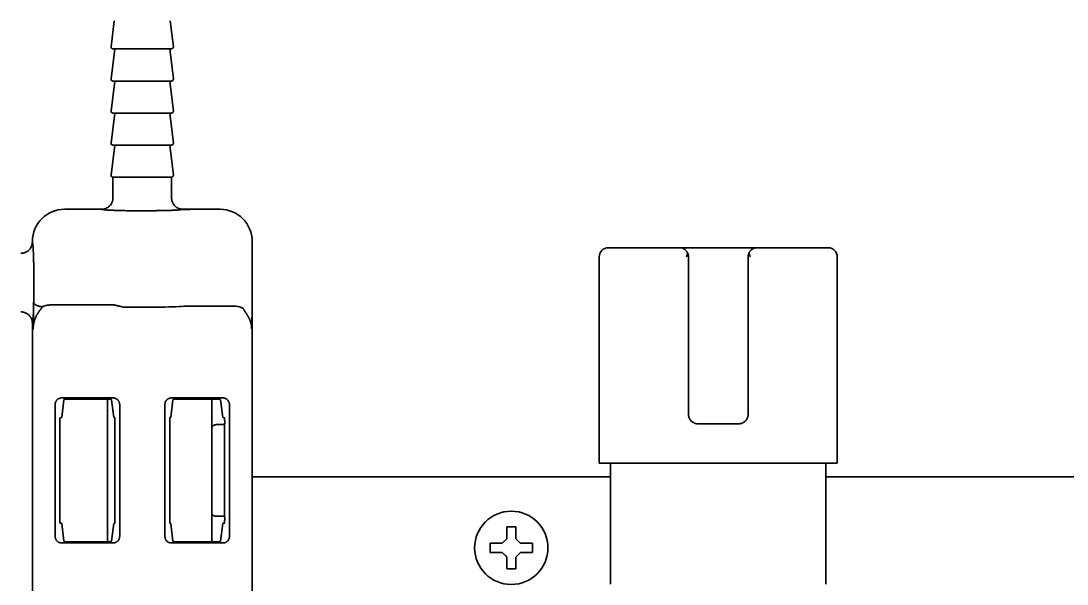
# Model space of a CAD drawing. Extents: x 6569 to 10251, y -294 to 3435.
# Drawn here: x 6904.9 to 7019.1, y 1329.5 to 1391 of the extents above; entities that cross this region are included whole.
import ezdxf

# ---------------------------------------------------------------- set-up
doc = ezdxf.new("R2010")
doc.units = 0
doc.header["$LTSCALE"] = 5
doc.layers.add('1', color=7, linetype='CONTINUOUS', true_color=0xffffff)

msp = doc.modelspace()

# ---------------------------------------------------------------- linework, layer by layer
at = {"layer": '1', "color": 7, "linetype": 'Continuous', "lineweight": 35}
for p, q in [((6915.11, 1390.99), (6914.77, 1388.15)), ((6921.56, 1388.15), (6921.22, 1390.99)), ((6915.16, 1387.93), (6914.77, 1384.65)), ((6914.96, 1387.93), (6918.16, 1387.93)), ((6918.16, 1387.93), (6921.36, 1387.93)), ((6921.56, 1384.65), (6921.16, 1387.93)), ((6915.16, 1384.43), (6914.77, 1381.15)), ((6914.96, 1384.43), (6918.16, 1384.43)), ((6918.16, 1384.43), (6921.36, 1384.43)), ((6921.56, 1381.15), (6921.16, 1384.43)), ((6915.16, 1380.93), (6914.77, 1377.65)), ((6914.96, 1380.93), (6918.16, 1380.93)), ((6918.16, 1380.93), (6921.36, 1380.93)), ((6921.56, 1377.65), (6921.16, 1380.93)), ((6915.16, 1377.43), (6914.77, 1374.15)), ((6914.96, 1377.43), (6918.16, 1377.43)), ((6918.16, 1377.43), (6921.36, 1377.43)), ((6921.56, 1374.15), (6921.16, 1377.43)), ((6914.96, 1373.93), (6914.96, 1371.68)), ((6921.36, 1373.93), (6914.96, 1373.93)), ((6921.36, 1371.68), (6921.36, 1373.93)), ((6909.66, 1370.43), (6913.71, 1370.43)), ((6922.61, 1370.43), (6926.67, 1370.43)), ((6906.16, 1366.88), (6906.16, 1366.93)), ((6906.18, 1366.91), (6906.18, 1366.84)), ((6930.16, 1326.42), (6930.16, 1366.93)), ((6968.06, 1365.23), (6968.06, 1342.73)), ((6969.06, 1366.23), (6977.02, 1366.23)), ((6977.02, 1366.23), (6978.31, 1366.23)), ((6977.81, 1365.23), (6977.81, 1348.03)), ((6978.31, 1366.23), (6983.82, 1366.23)), ((6983.82, 1366.23), (6985.11, 1366.23)), ((6984.31, 1348.03), (6984.31, 1365.23)), ((6993.06, 1366.23), (6985.11, 1366.23)), ((6994.06, 1342.73), (6994.06, 1365.23)), ((6915.01, 1360), (6908.33, 1360)), ((6923.38, 1359.87), (6922.9, 1359.87)), ((6928.11, 1359.87), (6923.38, 1359.87)), ((6906.16, 1326.42), (6906.16, 1357.98)), ((6909.34, 1349.84), (6914.98, 1349.84)), ((6909.37, 1347.72), (6909.61, 1349.65)), ((6910.11, 1349.72), (6914.32, 1349.72)), ((6914.36, 1334.14), (6914.36, 1349.71)), ((6914.82, 1349.65), (6915.06, 1347.72)), ((6921.27, 1347.72), (6921.51, 1349.65)), ((6921.34, 1349.84), (6926.98, 1349.84)), ((6922.01, 1349.72), (6926.22, 1349.72)), ((6925.76, 1334.14), (6925.76, 1349.72)), ((6926.72, 1349.65), (6926.96, 1347.72)), ((6908.64, 1334.77), (6908.64, 1349.08)), ((6915.7, 1349.11), (6915.7, 1334.74)), ((6920.63, 1334.74), (6920.63, 1349.11)), ((6927.69, 1349.08), (6927.69, 1334.77)), ((6909.16, 1347.38), (6909.16, 1347.68)), ((6909.16, 1347.68), (6909.16, 1347.68)), ((6909.16, 1346.93), (6909.16, 1336.93)), ((6915.16, 1347.69), (6915.16, 1336.16)), ((6915.17, 1336.17), (6915.17, 1347.69)), ((6921.16, 1347.69), (6921.16, 1336.17)), ((6927.16, 1346.93), (6926.21, 1346.93)), ((6927.16, 1347.68), (6927.16, 1347.38)), ((6927.16, 1347.68), (6927.16, 1347.68)), ((6927.16, 1336.93), (6927.16, 1346.93)), ((6978.81, 1347.03), (6983.31, 1347.03)), ((6994.06, 1342.73), (6968.06, 1342.73)), ((6969.31, 1342.73), (6969.31, 1329.53)), ((6992.81, 1329.53), (6992.81, 1342.73)), ((6969.32, 1341.23), (6930.17, 1341.23)), ((7025.96, 1341.23), (6992.81, 1341.23)), ((6926.21, 1336.93), (6927.16, 1336.93)), ((6909.16, 1336.17), (6909.16, 1336.47)), ((6909.16, 1336.17), (6909.16, 1336.17)), ((6909.61, 1334.21), (6909.37, 1336.13)), ((6915.06, 1336.13), (6914.82, 1334.21)), ((6921.51, 1334.21), (6921.27, 1336.13)), ((6926.96, 1336.13), (6926.72, 1334.21)), ((6927.16, 1336.47), (6927.16, 1336.17)), ((6927.16, 1336.17), (6927.16, 1336.17)), ((6914.98, 1334.02), (6909.34, 1334.02)), ((6914.32, 1334.14), (6910.11, 1334.14)), ((6926.98, 1334.02), (6921.34, 1334.02)), ((6926.22, 1334.14), (6922.01, 1334.14)), ((6956.16, 1333.48), (6956.16, 1333.98)), ((6956.16, 1332.98), (6956.16, 1333.48)), ((6960.76, 1333.98), (6960.76, 1333.48)), ((6960.76, 1333.48), (6960.76, 1332.98))]:
    msp.add_line(p, q, dxfattribs=at)
msp.add_circle((6958.46, 1333.48), 4, dxfattribs=at)
for centre, radius, start, end in [((6914.96, 1388.13), 0.2, 173.0635, 270), ((6921.36, 1388.13), 0.2, 270, 6.9365), ((6914.96, 1384.63), 0.2, 173.0635, 270), ((6921.36, 1384.63), 0.2, 270, 6.9365), ((6914.96, 1381.13), 0.2, 173.0635, 270), ((6921.36, 1381.13), 0.2, 270, 6.9365), ((6914.96, 1377.63), 0.2, 173.0635, 270), ((6921.36, 1377.63), 0.2, 270, 6.9365), ((6914.96, 1374.13), 0.2, 173.0635, 270), ((6921.36, 1374.13), 0.2, 270, 6.9365), ((6969.06, 1365.23), 1, 90, 180), ((6993.06, 1365.23), 1, 0, 89.9985)]:
    msp.add_arc(centre, radius, start, end, dxfattribs=at)
for centre, major_axis, start_param, end_param in [((6909.67, 1366.92), (-2.48, 2.48), -0.784789, 0.784789), ((6926.66, 1366.92), (2.48, 2.48), 5.498396, 7.067974)]:
    msp.add_ellipse(centre, major_axis=major_axis, ratio=0.998783, start_param=start_param, end_param=end_param, dxfattribs=at)
at = {"layer": '1', "color": 7, "linetype": 'Continuous', "lineweight": 35, "extrusion": (0, 0, -1)}
for centre, major_axis, ratio, start_param, end_param in [((6923.38, 1370.36), (1.5, 0), 0.034921, 4.150283, 4.712389), ((6918.16, 1359.93), (-5, 0), 0.038413, 3.465404, 5.136487), ((6906.16, 1362.43), (0, 4.45), 0.034921, 2.365413, 3.131791), ((6910.11, 1349.65), (0.5, 0), 0.140541, 3.159046, 4.712389), ((6914.32, 1349.65), (-0.5, 0), 0.140541, 1.570796, 3.124139), ((6922.01, 1349.65), (0.5, 0), 0.140541, 3.159046, 4.712389), ((6926.22, 1349.65), (-0.5, 0), 0.140541, 1.570796, 3.124139), ((6909.07, 1347.72), (0.3, 0), 0.140541, 0.017453, 1.248618), ((6909.18, 1347.38), (0, 0.5), 0.034921, 3.553586, 4.712389), ((6915.36, 1347.72), (0.3, 0), 0.140541, 2.274072, 3.124139), ((6920.97, 1347.72), (-0.3, 0), 0.140541, 3.159046, 4.013959), ((6926.21, 1346.42), (0, 0.502), 0.996195, -1.119749, 0), ((6927.26, 1347.72), (-0.3, 0), 0.140541, -1.248618, -0.017453), ((6927.15, 1347.38), (0, 0.5), 0.034921, 1.570796, 2.729599), ((6909.18, 1336.47), (0, 0.5), 0.034921, -1.570796, -0.411993), ((6926.21, 1337.43), (0, 0.502), 0.996195, 3.141593, 4.261342), ((6927.15, 1336.47), (0, 0.5), 0.034921, 0.411993, 1.570796), ((6909.07, 1336.13), (-0.3, 0), 0.140541, 1.892975, 3.124139), ((6915.36, 1336.13), (-0.3, 0), 0.140541, 0.017453, 0.871146), ((6920.97, 1336.13), (-0.3, 0), 0.140541, 2.269225, 3.124139), ((6927.26, 1336.13), (-0.3, 0), 0.140541, 0.017453, 1.248618), ((6910.11, 1334.21), (-0.5, 0), 0.140541, 4.712389, 6.265732), ((6914.32, 1334.21), (0.5, 0), 0.140541, 0.017453, 1.570796), ((6922.01, 1334.21), (0.5, 0), 0.140541, 1.570796, 3.124139), ((6926.22, 1334.21), (0.5, 0), 0.140541, 0.017453, 1.570796)]:
    msp.add_ellipse(centre, major_axis=major_axis, ratio=ratio, start_param=start_param, end_param=end_param, dxfattribs=at)
at = {"layer": '1', "color": 7, "linetype": 'Continuous', "lineweight": 35, "extrusion": (-1.17146e-15, -9.86076e-32, -1)}
msp.add_ellipse((6928.1, 1357.36), major_axis=(1.77, 1.77), ratio=0.998783, start_param=-0.784789, end_param=-0.35153, dxfattribs=at)
at = {"layer": '1', "color": 7, "linetype": 'Continuous', "lineweight": 35}
for points, degree, knots in [([(6914.96, 1371.68), (6914.96, 1371.67), (6914.96, 1371.66), (6914.96, 1371.64), (6914.96, 1371.61), (6914.96, 1371.57), (6914.95, 1371.51), (6914.95, 1371.47), (6914.94, 1371.41), (6914.93, 1371.39), (6914.92, 1371.35), (6914.92, 1371.33), (6914.9, 1371.27), (6914.87, 1371.2), (6914.83, 1371.1), (6914.8, 1371.05), (6914.78, 1371.02), (6914.76, 1371), (6914.71, 1370.91), (6914.66, 1370.85), (6914.57, 1370.76), (6914.54, 1370.74), (6914.49, 1370.7), (6914.48, 1370.68), (6914.44, 1370.66), (6914.43, 1370.65), (6914.34, 1370.59), (6914.27, 1370.55), (6914.17, 1370.51), (6914.15, 1370.51), (6914.12, 1370.49), (6914.1, 1370.49), (6914.04, 1370.47), (6914, 1370.46), (6913.88, 1370.43), (6913.8, 1370.43), (6913.71, 1370.43)], 3, [0, 0, 0, 0, 0.015625, 0.015625, 0.03125, 0.0625, 0.0625, 0.125, 0.125, 0.15625, 0.15625, 0.1875, 0.1875, 0.25, 0.3125, 0.34375, 0.34375, 0.375, 0.375, 0.5, 0.5, 0.5625, 0.5625, 0.59375, 0.59375, 0.625, 0.625, 0.75, 0.75, 0.78125, 0.78125, 0.8125, 0.8125, 0.875, 0.875, 1, 1, 1, 1]), ([(6922.61, 1370.43), (6922.53, 1370.43), (6922.45, 1370.43), (6922.33, 1370.46), (6922.29, 1370.47), (6922.23, 1370.49), (6922.21, 1370.49), (6922.17, 1370.51), (6922.15, 1370.51), (6922.06, 1370.55), (6921.99, 1370.59), (6921.9, 1370.65), (6921.89, 1370.66), (6921.85, 1370.68), (6921.84, 1370.7), (6921.79, 1370.74), (6921.76, 1370.76), (6921.67, 1370.85), (6921.62, 1370.91), (6921.56, 1371), (6921.55, 1371.02), (6921.53, 1371.05), (6921.5, 1371.1), (6921.46, 1371.2), (6921.43, 1371.27), (6921.41, 1371.33), (6921.41, 1371.35), (6921.4, 1371.39), (6921.39, 1371.41), (6921.38, 1371.47), (6921.37, 1371.51), (6921.37, 1371.57), (6921.37, 1371.61), (6921.36, 1371.64), (6921.36, 1371.66), (6921.36, 1371.67), (6921.36, 1371.68)], 3, [0, 0, 0, 0, 0.125, 0.125, 0.1875, 0.1875, 0.21875, 0.21875, 0.25, 0.25, 0.375, 0.375, 0.40625, 0.40625, 0.4375, 0.4375, 0.5, 0.5, 0.625, 0.625, 0.65625, 0.65625, 0.6875, 0.75, 0.8125, 0.8125, 0.84375, 0.84375, 0.875, 0.875, 0.9375, 0.9375, 0.96875, 0.984375, 0.984375, 1, 1, 1, 1]), ([(6913.75, 1370.41), (6913.75, 1370.41), (6913.75, 1370.41), (6913.75, 1370.41), (6913.75, 1370.41), (6913.76, 1370.41), (6913.77, 1370.41), (6913.78, 1370.41), (6913.8, 1370.4), (6913.83, 1370.4), (6913.85, 1370.4), (6913.89, 1370.39), (6913.91, 1370.39), (6913.96, 1370.39), (6913.98, 1370.38), (6914.01, 1370.38), (6914.03, 1370.38), (6914.07, 1370.37), (6914.09, 1370.37), (6914.14, 1370.37), (6914.17, 1370.36), (6914.19, 1370.36)], 3, [0, 0, 0, 0, 0.001953, 0.003906, 0.007812, 0.015625, 0.03125, 0.0625, 0.125, 0.125, 0.25, 0.25, 0.375, 0.375, 0.5, 0.5, 0.625, 0.625, 0.75, 0.75, 1, 1, 1, 1]), ([(6914.19, 1370.36), (6914.23, 1370.36), (6914.27, 1370.35), (6914.35, 1370.35), (6914.4, 1370.34), (6914.55, 1370.33), (6914.67, 1370.33), (6914.81, 1370.32), (6914.83, 1370.32), (6914.86, 1370.32), (6914.88, 1370.32), (6914.93, 1370.32), (6914.97, 1370.32), (6915.08, 1370.31), (6915.15, 1370.31), (6915.38, 1370.3), (6915.55, 1370.3), (6915.77, 1370.29), (6915.81, 1370.29), (6915.9, 1370.29), (6915.95, 1370.29), (6916.09, 1370.28), (6916.18, 1370.28), (6916.47, 1370.28), (6916.67, 1370.27), (6916.98, 1370.27), (6917.09, 1370.27), (6917.25, 1370.27), (6917.3, 1370.27), (6917.41, 1370.27), (6917.46, 1370.27), (6917.62, 1370.27), (6917.73, 1370.27), (6917.89, 1370.27), (6917.95, 1370.27), (6918.06, 1370.27), (6918.11, 1370.27), (6918.39, 1370.27), (6918.6, 1370.27), (6919.03, 1370.27), (6919.24, 1370.27), (6919.5, 1370.27), (6919.55, 1370.27), (6919.65, 1370.27), (6919.7, 1370.28), (6919.86, 1370.28), (6919.95, 1370.28), (6920.24, 1370.28), (6920.43, 1370.29), (6920.65, 1370.29), (6920.69, 1370.29), (6920.76, 1370.3), (6920.78, 1370.3), (6920.82, 1370.3), (6920.84, 1370.3), (6920.95, 1370.3), (6921.03, 1370.3), (6921.26, 1370.31), (6921.4, 1370.32), (6921.59, 1370.33), (6921.66, 1370.33), (6921.73, 1370.33), (6921.74, 1370.33), (6921.77, 1370.33), (6921.81, 1370.34), (6921.85, 1370.34), (6921.98, 1370.35), (6922.07, 1370.35), (6922.14, 1370.36)], 3, [0, 0, 0, 0, 0.03125, 0.03125, 0.0625, 0.0625, 0.125, 0.125, 0.132812, 0.132812, 0.140625, 0.140625, 0.15625, 0.15625, 0.1875, 0.1875, 0.25, 0.25, 0.265625, 0.265625, 0.28125, 0.28125, 0.3125, 0.3125, 0.375, 0.375, 0.40625, 0.40625, 0.421875, 0.421875, 0.4375, 0.4375, 0.46875, 0.46875, 0.484375, 0.484375, 0.5, 0.5, 0.5625, 0.5625, 0.625, 0.625, 0.640625, 0.640625, 0.65625, 0.65625, 0.6875, 0.6875, 0.75, 0.75, 0.765625, 0.765625, 0.773437, 0.773437, 0.78125, 0.78125, 0.8125, 0.8125, 0.875, 0.875, 0.90625, 0.90625, 0.914062, 0.914062, 0.921875, 0.9375, 0.9375, 1, 1, 1, 1]), ([(6922.14, 1370.36), (6922.16, 1370.36), (6922.19, 1370.37), (6922.24, 1370.37), (6922.26, 1370.37), (6922.29, 1370.38), (6922.31, 1370.38), (6922.37, 1370.39), (6922.41, 1370.39), (6922.48, 1370.4), (6922.5, 1370.4), (6922.54, 1370.41), (6922.56, 1370.41), (6922.58, 1370.41)], 3, [0, 0, 0, 0, 0.25, 0.25, 0.375, 0.375, 0.5, 0.5, 0.75, 0.75, 0.875, 0.875, 1, 1, 1, 1]), ([(6906.16, 1366.88), (6906.16, 1366.79), (6906.16, 1366.71), (6906.13, 1366.59), (6906.12, 1366.55), (6906.1, 1366.49), (6906.1, 1366.47), (6906.08, 1366.44), (6906.08, 1366.42), (6906.04, 1366.32), (6906, 1366.25), (6905.94, 1366.17), (6905.93, 1366.15), (6905.91, 1366.12), (6905.89, 1366.1), (6905.85, 1366.05), (6905.83, 1366.02), (6905.74, 1365.93), (6905.68, 1365.88), (6905.59, 1365.83), (6905.57, 1365.81), (6905.54, 1365.79), (6905.49, 1365.76), (6905.39, 1365.72), (6905.32, 1365.69), (6905.26, 1365.67), (6905.24, 1365.67), (6905.2, 1365.66), (6905.18, 1365.65), (6905.12, 1365.64), (6905.08, 1365.64), (6905.02, 1365.63), (6904.99, 1365.63), (6904.95, 1365.63), (6904.93, 1365.63), (6904.92, 1365.63), (6904.91, 1365.63)], 3, [0, 0, 0, 0, 0.125, 0.125, 0.1875, 0.1875, 0.21875, 0.21875, 0.25, 0.25, 0.375, 0.375, 0.40625, 0.40625, 0.4375, 0.4375, 0.5, 0.5, 0.625, 0.625, 0.65625, 0.65625, 0.6875, 0.75, 0.8125, 0.8125, 0.84375, 0.84375, 0.875, 0.875, 0.9375, 0.9375, 0.96875, 0.984375, 0.984375, 1, 1, 1, 1]), ([(6906.23, 1366.4), (6906.23, 1366.42), (6906.22, 1366.45), (6906.22, 1366.52), (6906.21, 1366.56), (6906.2, 1366.63), (6906.2, 1366.68), (6906.19, 1366.74), (6906.19, 1366.76), (6906.19, 1366.8), (6906.18, 1366.82), (6906.18, 1366.84)], 3, [0, 0, 0, 0, 0.25, 0.25, 0.5, 0.5, 0.75, 0.75, 0.875, 0.875, 1, 1, 1, 1]), ([(6906.3, 1360.23), (6906.31, 1360.37), (6906.31, 1360.51), (6906.31, 1360.79), (6906.32, 1360.93), (6906.32, 1361.23), (6906.32, 1361.38), (6906.32, 1361.57), (6906.32, 1361.61), (6906.32, 1361.69), (6906.32, 1361.8), (6906.32, 1361.92), (6906.32, 1362.15), (6906.32, 1362.31), (6906.32, 1362.62), (6906.32, 1362.77), (6906.32, 1362.97), (6906.32, 1363.01), (6906.32, 1363.09), (6906.32, 1363.2), (6906.32, 1363.32), (6906.32, 1363.55), (6906.32, 1363.7), (6906.31, 1364), (6906.31, 1364.14), (6906.31, 1364.42), (6906.31, 1364.55), (6906.3, 1364.82), (6906.3, 1364.94), (6906.29, 1365.1), (6906.29, 1365.13), (6906.29, 1365.19), (6906.29, 1365.28), (6906.28, 1365.36), (6906.28, 1365.52), (6906.28, 1365.63), (6906.27, 1365.82), (6906.26, 1365.91), (6906.26, 1366.01), (6906.26, 1366.03), (6906.25, 1366.07), (6906.25, 1366.13), (6906.25, 1366.19), (6906.24, 1366.29), (6906.24, 1366.35), (6906.23, 1366.4)], 3, [0, 0, 0, 0, 0.0625, 0.0625, 0.125, 0.125, 0.1875, 0.1875, 0.203125, 0.203125, 0.21875, 0.25, 0.25, 0.3125, 0.3125, 0.375, 0.375, 0.390625, 0.390625, 0.40625, 0.4375, 0.4375, 0.5, 0.5, 0.5625, 0.5625, 0.625, 0.625, 0.6875, 0.6875, 0.703125, 0.703125, 0.71875, 0.75, 0.75, 0.8125, 0.8125, 0.875, 0.875, 0.890625, 0.890625, 0.90625, 0.9375, 0.9375, 1, 1, 1, 1]), ([(6977.02, 1366.23), (6977.02, 1366.23), (6977.02, 1366.23), (6977.03, 1366.23), (6977.04, 1366.23), (6977.06, 1366.22), (6977.07, 1366.22), (6977.1, 1366.21), (6977.11, 1366.21), (6977.13, 1366.2), (6977.15, 1366.19), (6977.19, 1366.17), (6977.22, 1366.15), (6977.28, 1366.12), (6977.31, 1366.1), (6977.35, 1366.07)], 3, [0, 0, 0, 0, 0.03125, 0.03125, 0.0625, 0.125, 0.25, 0.25, 0.375, 0.375, 0.5, 0.5, 0.75, 0.75, 1, 1, 1, 1]), ([(6977.35, 1366.07), (6977.38, 1366.05), (6977.42, 1366.02), (6977.49, 1365.96), (6977.53, 1365.93), (6977.58, 1365.87), (6977.59, 1365.85), (6977.63, 1365.81), (6977.64, 1365.79), (6977.69, 1365.72), (6977.71, 1365.67), (6977.74, 1365.61)], 3, [0, 0, 0, 0, 0.25, 0.25, 0.5, 0.5, 0.625, 0.625, 0.75, 0.75, 1, 1, 1, 1]), ([(6984.39, 1365.61), (6984.38, 1365.58), (6984.37, 1365.55), (6984.35, 1365.49), (6984.34, 1365.46), (6984.33, 1365.39), (6984.32, 1365.36), (6984.32, 1365.29), (6984.31, 1365.26), (6984.31, 1365.23)], 3, [0, 0, 0, 0, 0.25, 0.25, 0.5, 0.5, 0.75, 0.75, 1, 1, 1, 1]), ([(6984.78, 1366.07), (6984.75, 1366.05), (6984.71, 1366.02), (6984.65, 1365.98), (6984.64, 1365.96), (6984.6, 1365.93), (6984.58, 1365.91), (6984.53, 1365.85), (6984.5, 1365.81), (6984.47, 1365.76), (6984.46, 1365.74), (6984.44, 1365.72), (6984.44, 1365.71), (6984.42, 1365.67), (6984.4, 1365.64), (6984.39, 1365.61)], 3, [0, 0, 0, 0, 0.25, 0.25, 0.375, 0.375, 0.5, 0.5, 0.75, 0.75, 0.8125, 0.8125, 0.875, 0.875, 1, 1, 1, 1]), ([(6984.39, 1365.61), (6984.41, 1365.58), (6984.42, 1365.55), (6984.45, 1365.49), (6984.46, 1365.46), (6984.49, 1365.39), (6984.51, 1365.36), (6984.54, 1365.29), (6984.55, 1365.26), (6984.57, 1365.23)], 3, [0, 0, 0, 0, 0.25, 0.25, 0.5, 0.5, 0.75, 0.75, 1, 1, 1, 1]), ([(6985.11, 1366.23), (6985.11, 1366.23), (6985.1, 1366.23), (6985.1, 1366.23), (6985.09, 1366.23), (6985.07, 1366.22), (6985.06, 1366.22), (6985.02, 1366.21), (6985, 1366.2), (6984.96, 1366.18), (6984.94, 1366.17), (6984.91, 1366.15), (6984.9, 1366.14), (6984.85, 1366.12), (6984.82, 1366.1), (6984.78, 1366.07)], 3, [0, 0, 0, 0, 0.03125, 0.03125, 0.0625, 0.125, 0.25, 0.25, 0.5, 0.5, 0.625, 0.625, 0.75, 0.75, 1, 1, 1, 1]), ([(6906.24, 1357.35), (6906.24, 1357.36), (6906.24, 1357.38), (6906.24, 1357.42), (6906.24, 1357.45), (6906.25, 1357.48), (6906.25, 1357.51), (6906.25, 1357.54), (6906.26, 1357.57), (6906.26, 1357.61), (6906.26, 1357.64), (6906.27, 1357.67), (6906.27, 1357.7), (6906.28, 1357.73), (6906.28, 1357.76), (6906.28, 1357.79), (6906.29, 1357.82), (6906.29, 1357.85), (6906.3, 1357.88), (6906.3, 1357.91), (6906.31, 1357.94), (6906.31, 1357.97), (6906.32, 1358), (6906.33, 1358.02), (6906.33, 1358.05), (6906.34, 1358.08), (6906.34, 1358.1), (6906.35, 1358.13), (6906.36, 1358.16), (6906.36, 1358.18), (6906.37, 1358.21), (6906.38, 1358.23), (6906.38, 1358.25), (6906.39, 1358.28), (6906.4, 1358.3), (6906.4, 1358.32), (6906.41, 1358.34), (6906.42, 1358.36), (6906.42, 1358.38), (6906.43, 1358.4), (6906.44, 1358.42), (6906.44, 1358.44), (6906.45, 1358.46), (6906.46, 1358.48), (6906.46, 1358.49), (6906.47, 1358.51), (6906.47, 1358.53), (6906.49, 1358.57), (6906.53, 1358.65), (6906.58, 1358.76), (6906.63, 1358.86), (6906.68, 1358.95), (6906.73, 1359.03), (6906.78, 1359.11), (6906.82, 1359.17), (6906.86, 1359.23), (6906.89, 1359.27), (6906.91, 1359.3), (6906.92, 1359.32), (6906.94, 1359.34), (6906.95, 1359.36), (6906.97, 1359.38), (6906.98, 1359.4), (6907, 1359.42), (6907.01, 1359.44), (6907.03, 1359.46), (6907.04, 1359.48), (6907.05, 1359.49), (6907.07, 1359.51), (6907.08, 1359.53), (6907.1, 1359.55), (6907.11, 1359.57), (6907.12, 1359.59), (6907.14, 1359.6), (6907.15, 1359.62), (6907.16, 1359.64), (6907.18, 1359.65), (6907.19, 1359.67), (6907.2, 1359.69), (6907.21, 1359.7), (6907.23, 1359.72), (6907.24, 1359.74), (6907.25, 1359.75), (6907.26, 1359.77), (6907.27, 1359.78), (6907.28, 1359.79), (6907.28, 1359.8)], 3, [0, 0, 0, 0, 0.018001, 0.035695, 0.053086, 0.070176, 0.086971, 0.103474, 0.119689, 0.135593, 0.151155, 0.166381, 0.181278, 0.195851, 0.210106, 0.224048, 0.237683, 0.251016, 0.264051, 0.276795, 0.289251, 0.301424, 0.313318, 0.324938, 0.336288, 0.347371, 0.358191, 0.368751, 0.379055, 0.389106, 0.398907, 0.408461, 0.41777, 0.426836, 0.435663, 0.444251, 0.452602, 0.460703, 0.468547, 0.476138, 0.483478, 0.490571, 0.49742, 0.504025, 0.51039, 0.516517, 0.522407, 0.528062, 0.571251, 0.611084, 0.647814, 0.681483, 0.711857, 0.739053, 0.763146, 0.784155, 0.80206, 0.809805, 0.817483, 0.825097, 0.832648, 0.840137, 0.847566, 0.854935, 0.862246, 0.869499, 0.876693, 0.883816, 0.890864, 0.89784, 0.904745, 0.911578, 0.918342, 0.925037, 0.931662, 0.93822, 0.944709, 0.951131, 0.957485, 0.963772, 0.969992, 0.976145, 0.982223, 0.988224, 0.99415, 1, 1, 1, 1]), ([(6906.27, 1359.25), (6906.27, 1359.29), (6906.27, 1359.33), (6906.28, 1359.41), (6906.28, 1359.46), (6906.28, 1359.54), (6906.28, 1359.58), (6906.29, 1359.66), (6906.29, 1359.7), (6906.29, 1359.83), (6906.29, 1359.91), (6906.3, 1360.03), (6906.3, 1360.07), (6906.3, 1360.13), (6906.3, 1360.16), (6906.3, 1360.2), (6906.3, 1360.22), (6906.3, 1360.23), (6906.3, 1360.23), (6906.3, 1360.23), (6906.3, 1360.23), (6906.3, 1360.23), (6906.3, 1360.23), (6906.3, 1360.23), (6906.3, 1360.23), (6906.3, 1360.23)], 3, [0, 0, 0, 0, 0.125002, 0.125002, 0.250003, 0.250003, 0.375005, 0.375005, 0.500007, 0.500007, 0.75001, 0.75001, 0.875012, 0.875012, 0.937513, 0.968763, 0.984389, 0.992201, 0.996108, 0.998061, 0.999037, 0.999526, 0.99977, 0.99977, 1, 1, 1, 1]), ([(6907.28, 1359.8), (6907.23, 1359.8), (6907.18, 1359.8), (6907.07, 1359.81), (6907.01, 1359.82), (6906.9, 1359.84), (6906.85, 1359.86), (6906.75, 1359.89), (6906.7, 1359.91), (6906.6, 1359.95), (6906.56, 1359.97), (6906.49, 1360.02), (6906.45, 1360.04), (6906.39, 1360.1), (6906.37, 1360.12), (6906.33, 1360.18), (6906.31, 1360.21), (6906.3, 1360.23)], 3, [0, 0, 0, 0, 0.125, 0.125, 0.25, 0.25, 0.375, 0.375, 0.5, 0.5, 0.625, 0.625, 0.75, 0.75, 0.875, 0.875, 1, 1, 1, 1]), ([(6908.33, 1360), (6908.24, 1360), (6908.15, 1360), (6908.02, 1359.98), (6907.97, 1359.98), (6907.88, 1359.97), (6907.84, 1359.96), (6907.71, 1359.93), (6907.62, 1359.91), (6907.45, 1359.86), (6907.37, 1359.83), (6907.28, 1359.8)], 3, [0, 0, 0, 0, 0.25, 0.25, 0.375, 0.375, 0.5, 0.5, 0.75, 0.75, 1, 1, 1, 1]), ([(6916.11, 1359.75), (6916.09, 1359.76), (6916.06, 1359.76), (6916.02, 1359.77), (6915.98, 1359.78), (6915.93, 1359.8), (6915.89, 1359.81), (6915.85, 1359.82), (6915.8, 1359.83), (6915.75, 1359.84), (6915.71, 1359.85), (6915.66, 1359.86), (6915.62, 1359.87), (6915.58, 1359.88), (6915.55, 1359.89), (6915.53, 1359.89), (6915.51, 1359.9), (6915.49, 1359.9), (6915.47, 1359.9), (6915.45, 1359.91), (6915.43, 1359.91), (6915.4, 1359.92), (6915.38, 1359.92), (6915.36, 1359.93), (6915.34, 1359.93), (6915.32, 1359.94), (6915.3, 1359.94), (6915.28, 1359.95), (6915.25, 1359.95), (6915.23, 1359.96), (6915.21, 1359.96), (6915.19, 1359.96), (6915.17, 1359.97), (6915.15, 1359.97), (6915.12, 1359.98), (6915.1, 1359.98), (6915.08, 1359.99), (6915.06, 1359.99), (6915.03, 1360), (6915.02, 1360), (6915.01, 1360)], 3, [0, 0, 0, 0, 0.041436, 0.082971, 0.124598, 0.166309, 0.208099, 0.24996, 0.291886, 0.333869, 0.375902, 0.41798, 0.460094, 0.502238, 0.520581, 0.538989, 0.557459, 0.575993, 0.594591, 0.613253, 0.631979, 0.650769, 0.669623, 0.688541, 0.707524, 0.72657, 0.745681, 0.764857, 0.784097, 0.803402, 0.822771, 0.842205, 0.861703, 0.881266, 0.900894, 0.920586, 0.940342, 0.960164, 0.98005, 1, 1, 1, 1]), ([(6929.15, 1359.63), (6929.16, 1359.62), (6929.17, 1359.6), (6929.19, 1359.57), (6929.21, 1359.54), (6929.24, 1359.5), (6929.26, 1359.47), (6929.28, 1359.43), (6929.3, 1359.4), (6929.32, 1359.37), (6929.34, 1359.33), (6929.37, 1359.3), (6929.39, 1359.26), (6929.41, 1359.23), (6929.44, 1359.19), (6929.46, 1359.15), (6929.48, 1359.12), (6929.51, 1359.08), (6929.53, 1359.04), (6929.56, 1359.01), (6929.58, 1358.97), (6929.6, 1358.93), (6929.63, 1358.88), (6929.67, 1358.82), (6929.7, 1358.78), (6929.71, 1358.75), (6929.72, 1358.74), (6929.72, 1358.73), (6929.73, 1358.72), (6929.74, 1358.71), (6929.74, 1358.69), (6929.75, 1358.68), (6929.75, 1358.67), (6929.76, 1358.66), (6929.77, 1358.65), (6929.77, 1358.64), (6929.78, 1358.63), (6929.78, 1358.62), (6929.79, 1358.6), (6929.8, 1358.59), (6929.8, 1358.58), (6929.81, 1358.57), (6929.82, 1358.55), (6929.82, 1358.54), (6929.83, 1358.53), (6929.83, 1358.52), (6929.84, 1358.5), (6929.85, 1358.49), (6929.85, 1358.48), (6929.86, 1358.46), (6929.87, 1358.45), (6929.87, 1358.44), (6929.88, 1358.42), (6929.88, 1358.41), (6929.89, 1358.39), (6929.9, 1358.38), (6929.9, 1358.37), (6929.91, 1358.35), (6929.91, 1358.34), (6929.92, 1358.32), (6929.93, 1358.31), (6929.93, 1358.29), (6929.94, 1358.28), (6929.94, 1358.26), (6929.95, 1358.24), (6929.96, 1358.23), (6929.96, 1358.21), (6929.97, 1358.2), (6929.97, 1358.18), (6929.98, 1358.16), (6929.98, 1358.15), (6929.99, 1358.13), (6929.99, 1358.11), (6930, 1358.09), (6930, 1358.08), (6930.01, 1358.06), (6930.01, 1358.04), (6930.02, 1358.02), (6930.02, 1358.01), (6930.03, 1357.99), (6930.03, 1357.97), (6930.04, 1357.95), (6930.04, 1357.93), (6930.05, 1357.91), (6930.05, 1357.89), (6930.05, 1357.87), (6930.06, 1357.86), (6930.06, 1357.84), (6930.07, 1357.82), (6930.07, 1357.8), (6930.07, 1357.78), (6930.08, 1357.76), (6930.08, 1357.74), (6930.08, 1357.72), (6930.08, 1357.69), (6930.09, 1357.67), (6930.09, 1357.65), (6930.09, 1357.63), (6930.09, 1357.61), (6930.1, 1357.59), (6930.1, 1357.57), (6930.1, 1357.55), (6930.1, 1357.52), (6930.1, 1357.5), (6930.1, 1357.48), (6930.1, 1357.46), (6930.1, 1357.44), (6930.1, 1357.41), (6930.1, 1357.39), (6930.1, 1357.37), (6930.1, 1357.37)], 3, [0, 0, 0, 0, 0.014899, 0.029973, 0.045222, 0.060648, 0.076251, 0.092031, 0.10799, 0.124128, 0.140446, 0.156945, 0.173628, 0.190494, 0.207546, 0.224786, 0.242216, 0.259837, 0.277652, 0.295663, 0.313873, 0.332285, 0.350901, 0.381608, 0.413263, 0.417906, 0.422604, 0.427356, 0.432164, 0.437026, 0.441943, 0.446915, 0.451941, 0.457021, 0.462156, 0.467345, 0.472588, 0.477886, 0.483238, 0.488643, 0.494103, 0.499616, 0.505184, 0.510805, 0.51648, 0.522208, 0.527991, 0.533827, 0.539716, 0.545659, 0.551655, 0.557705, 0.563808, 0.569964, 0.576174, 0.582437, 0.588753, 0.595122, 0.601545, 0.60802, 0.614549, 0.621131, 0.627766, 0.634454, 0.641195, 0.647989, 0.654836, 0.661737, 0.66869, 0.675696, 0.682756, 0.689868, 0.697034, 0.704253, 0.711525, 0.71885, 0.726228, 0.73366, 0.741144, 0.748683, 0.756274, 0.763919, 0.771617, 0.779369, 0.787175, 0.795034, 0.802946, 0.810913, 0.818934, 0.827008, 0.835137, 0.843319, 0.851556, 0.859847, 0.868193, 0.876593, 0.885048, 0.893558, 0.902122, 0.910742, 0.919417, 0.928147, 0.936933, 0.945774, 0.954671, 0.963624, 0.972634, 0.981699, 0.990821, 1, 1, 1, 1]), ([(6930.1, 1357.37), (6930.11, 1357.52), (6930.11, 1357.61), (6930.12, 1357.76), (6930.14, 1358.18), (6930.14, 1358.47), (6930.15, 1358.74), (6930.15, 1359.02), (6930.15, 1359.33), (6930.15, 1359.63)], 2, [0, 0, 0, 0.125, 0.125, 0.25, 0.5, 0.5, 0.75, 0.75, 1, 1, 1]), ([(6904.91, 1359.23), (6904.92, 1359.23), (6904.93, 1359.23), (6904.95, 1359.23), (6904.99, 1359.22), (6905.02, 1359.22), (6905.08, 1359.22), (6905.12, 1359.21), (6905.18, 1359.2), (6905.2, 1359.19), (6905.24, 1359.18), (6905.26, 1359.18), (6905.32, 1359.16), (6905.39, 1359.13), (6905.49, 1359.09), (6905.54, 1359.06), (6905.57, 1359.04), (6905.59, 1359.03), (6905.68, 1358.97), (6905.74, 1358.92), (6905.83, 1358.83), (6905.85, 1358.8), (6905.89, 1358.75), (6905.91, 1358.74), (6905.93, 1358.7), (6905.94, 1358.69), (6906, 1358.6), (6906.04, 1358.53), (6906.08, 1358.44), (6906.08, 1358.42), (6906.1, 1358.38), (6906.1, 1358.36), (6906.12, 1358.3), (6906.13, 1358.26), (6906.16, 1358.14), (6906.16, 1358.06), (6906.16, 1357.98)], 3, [0, 0, 0, 0, 0.015625, 0.015625, 0.03125, 0.0625, 0.0625, 0.125, 0.125, 0.15625, 0.15625, 0.1875, 0.1875, 0.25, 0.3125, 0.34375, 0.34375, 0.375, 0.375, 0.5, 0.5, 0.5625, 0.5625, 0.59375, 0.59375, 0.625, 0.625, 0.75, 0.75, 0.78125, 0.78125, 0.8125, 0.8125, 0.875, 0.875, 1, 1, 1, 1]), ([(6906.27, 1359.25), (6906.27, 1359.05), (6906.27, 1358.98), (6906.27, 1358.84), (6906.27, 1358.47), (6906.26, 1358.24), (6906.25, 1357.74), (6906.24, 1357.35)], 2, [0, 0, 0, 0.124996, 0.124996, 0.249996, 0.499998, 0.499998, 1, 1, 1]), ([(6908.64, 1349.08), (6908.64, 1349.12), (6908.64, 1349.16), (6908.65, 1349.22), (6908.66, 1349.24), (6908.67, 1349.28), (6908.67, 1349.3), (6908.69, 1349.35), (6908.7, 1349.38), (6908.72, 1349.43), (6908.73, 1349.45), (6908.75, 1349.48), (6908.75, 1349.49), (6908.78, 1349.54), (6908.8, 1349.57), (6908.84, 1349.61), (6908.85, 1349.62), (6908.88, 1349.65), (6908.89, 1349.66), (6908.92, 1349.69), (6908.93, 1349.7), (6908.96, 1349.72), (6908.98, 1349.73), (6909.01, 1349.75), (6909.03, 1349.76), (6909.07, 1349.78), (6909.09, 1349.79), (6909.11, 1349.79)], 3, [0, 0, 0, 0, 0.125, 0.125, 0.1875, 0.1875, 0.25, 0.25, 0.375, 0.375, 0.4375, 0.4375, 0.5, 0.5, 0.625, 0.625, 0.6875, 0.6875, 0.75, 0.75, 0.8125, 0.8125, 0.875, 0.875, 0.9375, 0.9375, 1, 1, 1, 1]), ([(6914.98, 1349.84), (6915.03, 1349.84), (6915.08, 1349.83), (6915.15, 1349.82), (6915.17, 1349.81), (6915.2, 1349.8), (6915.22, 1349.8), (6915.24, 1349.79), (6915.25, 1349.78), (6915.3, 1349.76), (6915.34, 1349.74), (6915.39, 1349.7), (6915.4, 1349.7), (6915.42, 1349.68), (6915.43, 1349.68), (6915.46, 1349.65), (6915.48, 1349.64), (6915.52, 1349.59), (6915.55, 1349.55), (6915.59, 1349.5), (6915.59, 1349.49), (6915.6, 1349.47), (6915.62, 1349.44), (6915.65, 1349.39), (6915.66, 1349.34), (6915.67, 1349.3), (6915.68, 1349.27), (6915.69, 1349.2), (6915.7, 1349.16), (6915.7, 1349.11)], 3, [0, 0, 0, 0, 0.125, 0.125, 0.1875, 0.1875, 0.21875, 0.21875, 0.25, 0.25, 0.375, 0.375, 0.40625, 0.40625, 0.4375, 0.4375, 0.5, 0.5, 0.625, 0.625, 0.65625, 0.65625, 0.6875, 0.75, 0.8125, 0.8125, 0.875, 0.875, 1, 1, 1, 1]), ([(6920.63, 1349.11), (6920.63, 1349.16), (6920.64, 1349.2), (6920.65, 1349.27), (6920.65, 1349.29), (6920.67, 1349.34), (6920.67, 1349.36), (6920.7, 1349.43), (6920.72, 1349.47), (6920.76, 1349.53), (6920.77, 1349.55), (6920.8, 1349.58), (6920.82, 1349.6), (6920.87, 1349.65), (6920.91, 1349.68), (6920.96, 1349.72), (6920.98, 1349.74), (6921.03, 1349.76), (6921.07, 1349.78), (6921.11, 1349.8), (6921.16, 1349.81), (6921.18, 1349.82), (6921.25, 1349.83), (6921.3, 1349.84), (6921.34, 1349.84)], 3, [0, 0, 0, 0, 0.125, 0.125, 0.1875, 0.1875, 0.25, 0.25, 0.375, 0.375, 0.4375, 0.4375, 0.5, 0.5, 0.625, 0.625, 0.6875, 0.6875, 0.75, 0.8125, 0.8125, 0.875, 0.875, 1, 1, 1, 1]), ([(6927.22, 1349.79), (6927.24, 1349.79), (6927.26, 1349.78), (6927.3, 1349.76), (6927.31, 1349.75), (6927.35, 1349.73), (6927.36, 1349.72), (6927.4, 1349.7), (6927.41, 1349.69), (6927.45, 1349.65), (6927.48, 1349.62), (6927.51, 1349.58), (6927.52, 1349.57), (6927.54, 1349.54), (6927.55, 1349.52), (6927.58, 1349.48), (6927.6, 1349.45), (6927.63, 1349.38), (6927.64, 1349.35), (6927.66, 1349.3), (6927.66, 1349.28), (6927.67, 1349.24), (6927.68, 1349.2), (6927.68, 1349.16), (6927.69, 1349.12), (6927.69, 1349.1), (6927.69, 1349.08)], 3, [0, 0, 0, 0, 0.0625, 0.0625, 0.125, 0.125, 0.1875, 0.1875, 0.25, 0.25, 0.375, 0.375, 0.4375, 0.4375, 0.5, 0.5, 0.625, 0.625, 0.75, 0.75, 0.8125, 0.8125, 0.875, 0.9375, 0.9375, 1, 1, 1, 1]), ([(6977.81, 1348.03), (6977.81, 1347.96), (6977.82, 1347.89), (6977.84, 1347.81), (6977.84, 1347.79), (6977.85, 1347.76), (6977.86, 1347.71), (6977.89, 1347.64), (6977.92, 1347.58), (6977.95, 1347.52), (6977.97, 1347.49), (6978.02, 1347.41), (6978.07, 1347.36), (6978.14, 1347.29), (6978.16, 1347.27), (6978.21, 1347.23), (6978.24, 1347.21), (6978.32, 1347.16), (6978.37, 1347.13), (6978.45, 1347.09), (6978.46, 1347.09), (6978.5, 1347.08), (6978.51, 1347.07), (6978.56, 1347.06), (6978.59, 1347.05), (6978.68, 1347.03), (6978.75, 1347.03), (6978.81, 1347.03)], 3, [0, 0, 0, 0, 0.125, 0.125, 0.15625, 0.15625, 0.1875, 0.25, 0.3125, 0.3125, 0.375, 0.375, 0.5, 0.5, 0.5625, 0.5625, 0.625, 0.625, 0.75, 0.75, 0.78125, 0.78125, 0.8125, 0.8125, 0.875, 0.875, 1, 1, 1, 1]), ([(6983.31, 1347.03), (6983.38, 1347.03), (6983.44, 1347.03), (6983.52, 1347.05), (6983.54, 1347.05), (6983.57, 1347.06), (6983.62, 1347.07), (6983.7, 1347.1), (6983.75, 1347.13), (6983.8, 1347.15), (6983.81, 1347.16), (6983.84, 1347.17), (6983.85, 1347.18), (6983.92, 1347.23), (6983.97, 1347.27), (6984.04, 1347.34), (6984.06, 1347.36), (6984.09, 1347.4), (6984.1, 1347.41), (6984.12, 1347.44), (6984.13, 1347.45), (6984.18, 1347.52), (6984.21, 1347.58), (6984.24, 1347.65), (6984.25, 1347.67), (6984.26, 1347.7), (6984.27, 1347.72), (6984.28, 1347.76), (6984.29, 1347.8), (6984.31, 1347.89), (6984.31, 1347.96), (6984.31, 1348.03)], 3, [0, 0, 0, 0, 0.125, 0.125, 0.15625, 0.15625, 0.1875, 0.25, 0.3125, 0.3125, 0.34375, 0.34375, 0.375, 0.375, 0.5, 0.5, 0.5625, 0.5625, 0.59375, 0.59375, 0.625, 0.625, 0.75, 0.75, 0.78125, 0.78125, 0.8125, 0.8125, 0.875, 0.875, 1, 1, 1, 1]), ([(6958.96, 1335.78), (6958.96, 1335.57), (6958.96, 1335.36), (6958.96, 1335.04), (6958.96, 1334.93), (6958.96, 1334.7), (6958.96, 1334.59), (6958.96, 1334.48)], 3, [0, 0, 0, 0, 0.5, 0.5, 0.75, 0.75, 1, 1, 1, 1]), ([(6909.11, 1334.06), (6909.09, 1334.07), (6909.07, 1334.07), (6909.03, 1334.09), (6909.01, 1334.1), (6908.98, 1334.12), (6908.96, 1334.13), (6908.93, 1334.15), (6908.92, 1334.17), (6908.88, 1334.2), (6908.85, 1334.23), (6908.82, 1334.27), (6908.81, 1334.28), (6908.78, 1334.31), (6908.77, 1334.33), (6908.75, 1334.37), (6908.73, 1334.4), (6908.7, 1334.47), (6908.69, 1334.5), (6908.67, 1334.56), (6908.67, 1334.58), (6908.66, 1334.61), (6908.65, 1334.65), (6908.64, 1334.69), (6908.64, 1334.73), (6908.64, 1334.75), (6908.64, 1334.77)], 3, [0, 0, 0, 0, 0.0625, 0.0625, 0.125, 0.125, 0.1875, 0.1875, 0.25, 0.25, 0.375, 0.375, 0.4375, 0.4375, 0.5, 0.5, 0.625, 0.625, 0.75, 0.75, 0.8125, 0.8125, 0.875, 0.9375, 0.9375, 1, 1, 1, 1]), ([(6915.7, 1334.74), (6915.7, 1334.7), (6915.69, 1334.65), (6915.68, 1334.58), (6915.67, 1334.56), (6915.66, 1334.51), (6915.65, 1334.49), (6915.63, 1334.42), (6915.61, 1334.38), (6915.57, 1334.32), (6915.55, 1334.3), (6915.52, 1334.27), (6915.51, 1334.25), (6915.46, 1334.2), (6915.42, 1334.17), (6915.37, 1334.13), (6915.34, 1334.12), (6915.3, 1334.09), (6915.26, 1334.07), (6915.22, 1334.06), (6915.17, 1334.04), (6915.15, 1334.04), (6915.08, 1334.02), (6915.03, 1334.02), (6914.98, 1334.02)], 3, [0, 0, 0, 0, 0.125, 0.125, 0.1875, 0.1875, 0.25, 0.25, 0.375, 0.375, 0.4375, 0.4375, 0.5, 0.5, 0.625, 0.625, 0.6875, 0.6875, 0.75, 0.8125, 0.8125, 0.875, 0.875, 1, 1, 1, 1]), ([(6921.34, 1334.02), (6921.3, 1334.02), (6921.25, 1334.02), (6921.18, 1334.04), (6921.16, 1334.04), (6921.12, 1334.05), (6921.11, 1334.06), (6921.09, 1334.06), (6921.08, 1334.07), (6921.03, 1334.09), (6920.98, 1334.11), (6920.94, 1334.15), (6920.93, 1334.15), (6920.91, 1334.17), (6920.9, 1334.18), (6920.87, 1334.2), (6920.85, 1334.22), (6920.8, 1334.27), (6920.77, 1334.3), (6920.74, 1334.35), (6920.74, 1334.36), (6920.72, 1334.38), (6920.71, 1334.41), (6920.68, 1334.47), (6920.67, 1334.51), (6920.65, 1334.56), (6920.65, 1334.58), (6920.64, 1334.65), (6920.63, 1334.7), (6920.63, 1334.74)], 3, [0, 0, 0, 0, 0.125, 0.125, 0.1875, 0.1875, 0.21875, 0.21875, 0.25, 0.25, 0.375, 0.375, 0.40625, 0.40625, 0.4375, 0.4375, 0.5, 0.5, 0.625, 0.625, 0.65625, 0.65625, 0.6875, 0.75, 0.8125, 0.8125, 0.875, 0.875, 1, 1, 1, 1]), ([(6927.69, 1334.77), (6927.69, 1334.73), (6927.68, 1334.69), (6927.68, 1334.63), (6927.67, 1334.61), (6927.66, 1334.58), (6927.66, 1334.56), (6927.64, 1334.5), (6927.63, 1334.47), (6927.61, 1334.42), (6927.6, 1334.4), (6927.58, 1334.37), (6927.57, 1334.36), (6927.55, 1334.31), (6927.52, 1334.28), (6927.49, 1334.24), (6927.48, 1334.23), (6927.45, 1334.2), (6927.44, 1334.19), (6927.41, 1334.17), (6927.4, 1334.15), (6927.36, 1334.13), (6927.35, 1334.12), (6927.32, 1334.1), (6927.3, 1334.09), (6927.26, 1334.07), (6927.24, 1334.07), (6927.22, 1334.06)], 3, [0, 0, 0, 0, 0.125, 0.125, 0.1875, 0.1875, 0.25, 0.25, 0.375, 0.375, 0.4375, 0.4375, 0.5, 0.5, 0.625, 0.625, 0.6875, 0.6875, 0.75, 0.75, 0.8125, 0.8125, 0.875, 0.875, 0.9375, 0.9375, 1, 1, 1, 1]), ([(6956.16, 1333.98), (6956.37, 1333.98), (6956.58, 1333.98), (6956.9, 1333.98), (6957.01, 1333.98), (6957.24, 1333.98), (6957.35, 1333.98), (6957.46, 1333.98)], 3, [0, 0, 0, 0, 0.5, 0.5, 0.75, 0.75, 1, 1, 1, 1]), ([(6957.96, 1331.18), (6957.96, 1331.38), (6957.96, 1331.59), (6957.96, 1331.91), (6957.96, 1332.02), (6957.96, 1332.25), (6957.96, 1332.36), (6957.96, 1332.48)], 3, [0, 0, 0, 0, 0.5, 0.5, 0.75, 0.75, 1, 1, 1, 1]), ([(6960.76, 1332.98), (6960.56, 1332.98), (6960.35, 1332.98), (6960.03, 1332.98), (6959.92, 1332.98), (6959.69, 1332.98), (6959.58, 1332.98), (6959.46, 1332.98)], 3, [0, 0, 0, 0, 0.5, 0.5, 0.75, 0.75, 1, 1, 1, 1])]:
    msp.add_open_spline(points, degree=degree, knots=knots, dxfattribs=at)
for points in [[(6977.74, 1365.61), (6977.72, 1365.57), (6977.68, 1365.49), (6977.62, 1365.36), (6977.58, 1365.27), (6977.56, 1365.23)], [(6977.81, 1365.23), (6977.81, 1365.27), (6977.81, 1365.36), (6977.78, 1365.49), (6977.75, 1365.57), (6977.74, 1365.61)], [(6909.11, 1349.79), (6909.14, 1349.81), (6909.22, 1349.83), (6909.3, 1349.84), (6909.34, 1349.84)], [(6926.98, 1349.84), (6927.03, 1349.84), (6927.11, 1349.83), (6927.18, 1349.81), (6927.22, 1349.79)], [(6957.96, 1334.48), (6957.96, 1334.53), (6957.96, 1334.64), (6957.96, 1334.8), (6957.96, 1334.96), (6957.96, 1335.11), (6957.96, 1335.27), (6957.96, 1335.42), (6957.96, 1335.59), (6957.96, 1335.71), (6957.96, 1335.78)], [(6957.96, 1335.78), (6958.13, 1335.78), (6958.46, 1335.78), (6958.8, 1335.78), (6958.96, 1335.78)], [(6957.46, 1333.98), (6957.49, 1334), (6957.54, 1334.05), (6957.61, 1334.12), (6957.68, 1334.19), (6957.75, 1334.26), (6957.82, 1334.33), (6957.89, 1334.4), (6957.94, 1334.45), (6957.96, 1334.48)], [(6958.96, 1334.48), (6958.99, 1334.45), (6959.04, 1334.4), (6959.12, 1334.33), (6959.19, 1334.25), (6959.26, 1334.18), (6959.33, 1334.11), (6959.4, 1334.05), (6959.44, 1334), (6959.46, 1333.98)], [(6909.34, 1334.02), (6909.3, 1334.02), (6909.22, 1334.02), (6909.14, 1334.04), (6909.11, 1334.06)], [(6927.22, 1334.06), (6927.18, 1334.04), (6927.11, 1334.02), (6927.03, 1334.02), (6926.98, 1334.02)], [(6959.46, 1333.98), (6959.52, 1333.98), (6959.63, 1333.98), (6959.79, 1333.98), (6959.95, 1333.98), (6960.1, 1333.98), (6960.25, 1333.98), (6960.41, 1333.98), (6960.58, 1333.98), (6960.7, 1333.98), (6960.76, 1333.98)], [(6957.46, 1332.98), (6957.41, 1332.98), (6957.3, 1332.98), (6957.14, 1332.98), (6956.98, 1332.98), (6956.83, 1332.98), (6956.67, 1332.98), (6956.52, 1332.98), (6956.35, 1332.98), (6956.23, 1332.98), (6956.16, 1332.98)], [(6957.96, 1332.48), (6957.94, 1332.5), (6957.89, 1332.55), (6957.81, 1332.63), (6957.74, 1332.7), (6957.67, 1332.77), (6957.6, 1332.84), (6957.53, 1332.91), (6957.49, 1332.95), (6957.46, 1332.98)], [(6959.46, 1332.98), (6959.44, 1332.95), (6959.39, 1332.9), (6959.32, 1332.83), (6959.25, 1332.76), (6959.18, 1332.69), (6959.11, 1332.62), (6959.04, 1332.55), (6958.99, 1332.5), (6958.96, 1332.48)], [(6958.96, 1332.48), (6958.96, 1332.42), (6958.96, 1332.31), (6958.96, 1332.15), (6958.96, 1331.99), (6958.96, 1331.84), (6958.96, 1331.69), (6958.96, 1331.53), (6958.96, 1331.36), (6958.96, 1331.24), (6958.96, 1331.18)], [(6958.96, 1331.18), (6958.8, 1331.18), (6958.46, 1331.18), (6958.13, 1331.18), (6957.96, 1331.18)]]:
    msp.add_open_spline(points, degree=3, dxfattribs=at)

doc.saveas('drawing.dxf')
